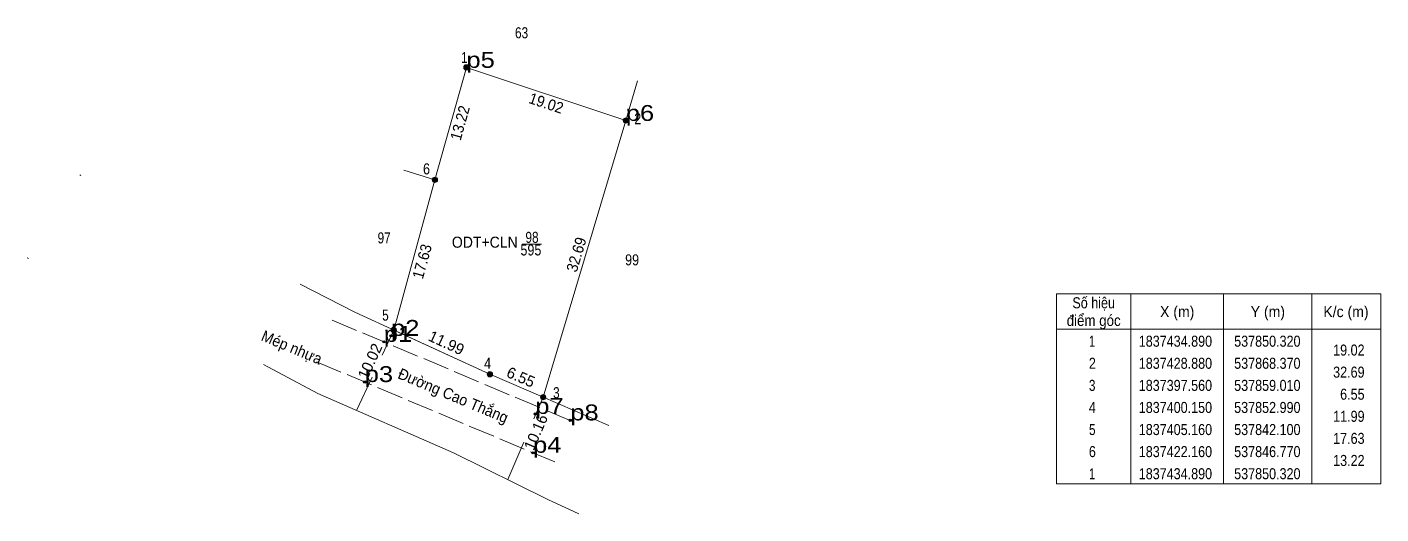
# Model space of a CAD drawing. Header units: metres. Extents: x 537540 to 537954, y 1837054 to 1837439.
# Drawn here: x 537800.6 to 537953.8, y 1837384.3 to 1837439.5 of the extents above; entities that cross this region are included whole.
import ezdxf
from ezdxf.enums import TextEntityAlignment as Align

# ---------------------------------------------------------------- set-up
doc = ezdxf.new("R2010")
doc.units = ezdxf.units.M
doc.header["$LTSCALE"] = 0.5
doc.header["$PDMODE"] = 32
doc.header["$PDSIZE"] = 0.25
doc.linetypes.add('LONG_DASHED', pattern=[7.5, 6, -1.5])
for name, color, linetype, lineweight in [('1', 7, 'Continuous', 13), ('10', 7, 'Continuous', 13), ('30', 7, 'Continuous', 13), ('63', 7, 'Continuous', 13)]:
    doc.layers.add(name, color=color, linetype=linetype, lineweight=lineweight)
doc.layers.add('12', color=7, linetype='Continuous')
doc.layers.add('7', color=7, linetype='Continuous')

msp = doc.modelspace()

# ---------------------------------------------------------------- hatches: boundary and pattern name
at = {"layer": '63'}
for points in [[(537850.62, 1837434.89, 1), (537850.02, 1837434.89, 1)], [(537868.67, 1837428.88, 1), (537868.07, 1837428.88, 1)], [(537847.07, 1837422.16, 1), (537846.47, 1837422.16, 1)], [(537842.4, 1837405.16, 1), (537841.8, 1837405.16, 1)], [(537853.29, 1837400.15, 1), (537852.69, 1837400.15, 1)], [(537859.31, 1837397.56, 1), (537858.71, 1837397.56, 1)]]:
    msp.add_hatch(color=256, dxfattribs=at).paths.add_polyline_path(points)

# ---------------------------------------------------------------- linework, layer by layer
at = {"layer": '1'}
msp.add_lwpolyline([(537850.32, 1837434.89), (537868.37, 1837428.88), (537859.01, 1837397.56), (537852.99, 1837400.15), (537842.1, 1837405.16), (537846.77, 1837422.16)], close=True, dxfattribs=at)
at = {"layer": '10'}
for p, q in [((537868.37, 1837428.88), (537869.7, 1837433.39)), ((537859.01, 1837397.56), (537868.37, 1837428.88))]:
    msp.add_line(p, q, dxfattribs=at)
at = {"layer": '10', "linetype": 'LONG_DASHED'}
for p, q in [((537862.08, 1837394.93), (537835.14, 1837406.28)), ((537833.37, 1837401.56), (537860.99, 1837389.95))]:
    msp.add_line(p, q, dxfattribs=at)
at = {"layer": '10'}
for points in [[(537868.37, 1837428.88), (537850.32, 1837434.89), (537846.77, 1837422.16)], [(537843.25, 1837423.26), (537846.77, 1837422.16), (537842.1, 1837405.16)]]:
    msp.add_lwpolyline(points, dxfattribs=at)
at = {"layer": '30'}
for p, q in [((537806.58, 1837422.74), (537806.72, 1837422.65)), ((537800.62, 1837413.33), (537800.77, 1837413.24))]:
    msp.add_line(p, q, dxfattribs=at)
for points in [[(537831.52, 1837410.36), (537837.71, 1837407.18), (537852.99, 1837400.15), (537866.44, 1837394.37)], [(537827.37, 1837401.27), (537833.53, 1837397.99), (537848.88, 1837391.24), (537859.55, 1837385.97), (537863.03, 1837384.34)]]:
    msp.add_lwpolyline(points, dxfattribs=at)
at = {"layer": '63'}
for p, q in [((537856.64, 1837414.87), (537858.83, 1837414.87)), ((537925.5, 1837409.24), (537925.5, 1837387.74)), ((537936, 1837409.24), (537936, 1837387.74)), ((537946, 1837409.24), (537946, 1837387.74)), ((537840.79, 1837402.31), (537842.1, 1837405.16)), ((537917.1, 1837405.24), (537953.8, 1837405.24)), ((537837.91, 1837396.06), (537839.65, 1837399.84)), ((537857.96, 1837395.11), (537859.01, 1837397.56)), ((537855, 1837388.22), (537856.82, 1837392.47))]:
    msp.add_line(p, q, dxfattribs=at)
msp.add_lwpolyline([(537917.1, 1837409.24), (537953.8, 1837409.24), (537953.8, 1837387.74), (537917.1, 1837387.74)], close=True, dxfattribs=at)
for centre in [(537850.32, 1837434.89), (537868.37, 1837428.88), (537846.77, 1837422.16), (537842.1, 1837405.16), (537852.99, 1837400.15), (537859.01, 1837397.56)]:
    msp.add_circle(centre, 0.3, dxfattribs=at)
at = {"layer": '7'}
for p in [(537850.33, 1837434.84), (537868.36, 1837428.83), (537840.98, 1837403.82), (537841.8, 1837404.5), (537838.82, 1837399.27), (537858.12, 1837395.66), (537862.08, 1837394.93), (537857.87, 1837391.26)]:
    msp.add_point(p, dxfattribs=at)

# ---------------------------------------------------------------- texts
at = {"layer": '1'}
for s, width, p in [('63', 0.8, (537856.57, 1837438.19)), ('97', 0.8, (537841.02, 1837414.97)), ('ODT+CLN', 0.95, (537852.41, 1837414.48)), ('98', 0.8, (537857.75, 1837415.03)), ('595', 0.85, (537857.625, 1837413.6)), ('99', 0.85, (537869.075, 1837412.48))]:
    msp.add_text(s, height=1.25, dxfattribs=dict(at, width=width)).set_placement(p, align=Align.CENTER)
at = {"layer": '12', "width": 1.2}
for s, p in [('p5', (537850.33, 1837434.84)), ('p6', (537868.36, 1837428.83)), ('p1', (537840.98, 1837403.82)), ('p2', (537841.8, 1837404.5)), ('p3', (537838.82, 1837399.27)), ('p7', (537858.12, 1837395.66)), ('p8', (537862.08, 1837394.93)), ('p4', (537857.87, 1837391.26))]:
    msp.add_text(s, height=1.8, dxfattribs=at).set_placement(p)
at = {"layer": '63'}
for s, width, p in [(' 1', 0.75, (537850.44, 1837435.39)), (' 2', 0.85, (537870.11, 1837428.45)), (' 6', 0.85, (537846.21, 1837422.78)), (' 5', 0.8, (537841.54, 1837406.22)), ('19.02', 0.85, (537951.95, 1837402.27)), (' 4', 0.85, (537853.12, 1837400.77)), ('32.69', 0.85, (537951.95, 1837399.77)), (' 3', 0.8, (537860.88, 1837397.44)), ('6.55', 0.85, (537951.95, 1837397.27)), ('11.99', 0.85, (537951.95, 1837394.77)), ('17.63', 0.85, (537951.95, 1837392.27)), ('13.22', 0.85, (537951.95, 1837389.77))]:
    msp.add_text(s, height=1.25, dxfattribs=dict(at, width=width)).set_placement(p, align=Align.RIGHT)
at = {"layer": '63', "width": 0.95}
for s, rotation, p in [('19.02', 341.584, (537859.1626, 1837430.2532)), ('13.22', 74.418, (537850.2032, 1837428.4421)), ('32.69', 73.361, (537863.3696, 1837413.526)), ('17.63', 74.639, (537845.9163, 1837412.7594)), ('Mép nhựa', 337.201, (537830.3378, 1837402.6206)), ('Đường Cao Thắng', 337.201, (537848.5978, 1837397.1581))]:
    msp.add_text(s, height=1.25, rotation=rotation, dxfattribs=at).set_placement(p, align=Align.CENTER)
at = {"layer": '63'}
for s, width, p in [('Số hiệu', 0.85, (537921.3, 1837407.62)), ('X (m)', 0.95, (537930.75, 1837406.62)), ('Y (m)', 0.95, (537941.005, 1837406.62)), ('K/c (m)', 0.95, (537949.845, 1837406.62)), ('điểm góc', 0.9, (537921.3, 1837405.62)), (' 1', 0.75, (537920.95, 1837403.27)), ('1837434.890', 0.85, (537930.55, 1837403.27)), ('537850.320', 0.85, (537940.95, 1837403.27)), (' 2', 0.85, (537920.955, 1837400.77)), ('1837428.880', 0.85, (537930.55, 1837400.77)), ('537868.370', 0.85, (537940.95, 1837400.77)), (' 3', 0.8, (537920.945, 1837398.27)), ('1837397.560', 0.85, (537930.55, 1837398.27)), ('537859.010', 0.85, (537940.95, 1837398.27)), (' 4', 0.85, (537920.95, 1837395.77)), ('1837400.150', 0.85, (537930.55, 1837395.77)), ('537852.990', 0.85, (537940.95, 1837395.77)), (' 5', 0.8, (537920.955, 1837393.27)), ('1837405.160', 0.85, (537930.55, 1837393.27)), ('537842.100', 0.85, (537940.95, 1837393.27)), (' 6', 0.85, (537920.955, 1837390.77)), ('1837422.160', 0.85, (537930.55, 1837390.77)), ('537846.770', 0.85, (537940.95, 1837390.77)), (' 1', 0.75, (537920.95, 1837388.27)), ('1837434.890', 0.85, (537930.55, 1837388.27)), ('537850.320', 0.85, (537940.95, 1837388.27))]:
    msp.add_text(s, height=1.25, dxfattribs=dict(at, width=width)).set_placement(p, align=Align.CENTER)
for s, rotation, p in [('11.99', 335.295, (537847.8038, 1837403.1442)), ('10.02', 65.277, (537839.9888, 1837401.3687)), ('6.55', 336.721, (537856.243, 1837399.2591)), ('10.16', 66.764, (537858.7594, 1837393.3484))]:
    msp.add_text(s, height=1.25, rotation=rotation, dxfattribs=at).set_placement(p, align=Align.CENTER)

doc.saveas('drawing.dxf')
